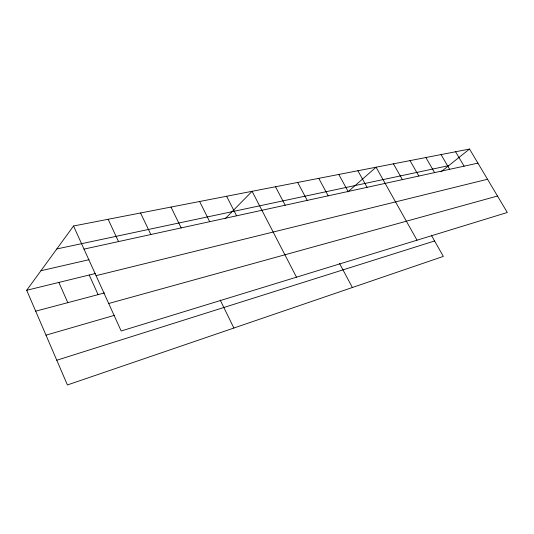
<?xml version="1.0" encoding="UTF-8"?>
<svg xmlns="http://www.w3.org/2000/svg" width="534" height="534" viewBox="0 0 534 534"><rect width="100%" height="100%" fill="white"/><g stroke="black" fill="none" stroke-linecap="round" stroke-linejoin="round"><path stroke-width="0.8" d="M431.345 235.24L443.34 256.4L67.411 384.954L26.7 290.276L73.525 226.002L469.54 149.046L507.3 212.485L121.171 330.98L73.525 226.002M225.141 218.74L252.095 191.306L296.477 277.179M347.861 191.906L376.063 167.215L417.021 240.187M440.984 171.801L469.54 149.046M56.784 360.23L434.589 240.968M45.997 335.152L114.59 315.287M108.696 303.492L497.501 196.025M35.685 311.168L104.45 292.946M96.06 275.657L487.515 179.25M26.7 290.276L95.606 273.461M40.938 270.731L89.004 259.711M84.012 249.104L477.93 163.144M56.811 248.951L448.72 165.64M455.589 151.756L464.093 166.161M441.044 154.586L449.655 169.311M425.865 157.537L434.589 172.595M410.005 160.614L418.85 176.033M393.424 163.838L402.382 179.624M357.873 170.746L367.072 187.334M338.796 174.458L348.115 191.472M318.751 178.349L328.196 195.818M297.678 182.441L307.244 200.39M339.531 263.422L352.367 287.512M275.491 186.753L285.176 205.203M226.623 196.252L236.555 215.816M199.636 201.498L209.688 221.677M220.182 300.041L233.879 328.03M171 207.058L181.173 227.898M140.562 212.979L150.842 234.519M108.135 219.28L118.521 241.568M89.225 275.017L98.089 294.628M58.873 282.426L67.798 302.658"/></g></svg>
